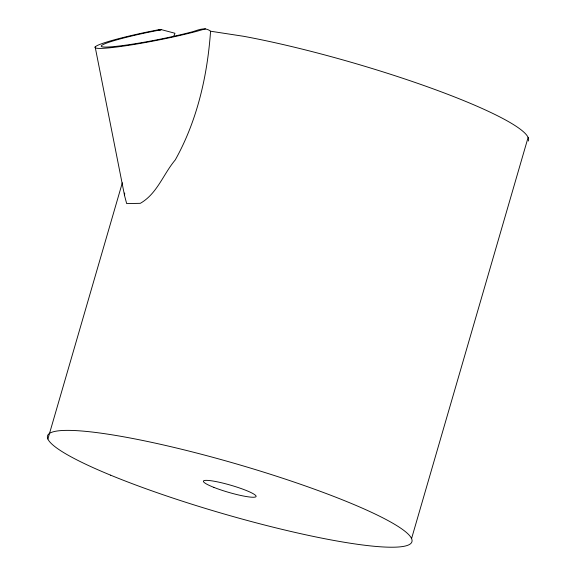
<?xml version="1.0" encoding="UTF-8"?>
<svg xmlns="http://www.w3.org/2000/svg" width="576" height="576" viewBox="0 0 576 576"><rect width="100%" height="100%" fill="white"/><g stroke="black" fill="none" stroke-linecap="round" stroke-linejoin="round"><path stroke-width="0.86" d="M173.671 36.511L174.96 33.257L161.453 29.671L147.103 32.544A56.866 4.55 -11.2 0 0 106.495 47.059A56.866 4.55 -11.2 0 0 192.982 31.637C198.706 29.801 205.258 26.798 210.564 31.219C207.418 75.794 197.194 120.708 175.241 159.955C163.246 174.161 157.262 193.608 140.335 203.321L126.662 203.594L124.56 195.624L95.148 46.886M124.56 195.624L124.69 193.018M47.894 439.006L122.328 182.801M411.566 538.589L528.106 137.462M205.51 28.8L197.021 31.241A63.245 5.062 -11.2 0 1 100.829 48.398A63.245 5.062 -11.2 0 1 145.994 32.256L158.594 29.729L161.453 29.671M210.564 31.219L243.67 36.302A189.727 25.747 16.2 0 1 436.075 89.921A189.727 25.747 16.2 0 1 528.314 141.019M158.594 29.729L160.178 30.204M213.854 487.375A27.461 3.73 16.2 0 0 255.924 496.728A27.461 3.73 16.2 0 0 219.413 482.292A27.461 3.73 16.2 0 0 213.854 487.375M110.693 475.2A189.727 25.747 16.2 0 0 408.859 544.802A189.727 25.747 16.2 0 0 169.639 446.393A189.727 25.747 16.2 0 0 110.693 475.2"/></g></svg>
